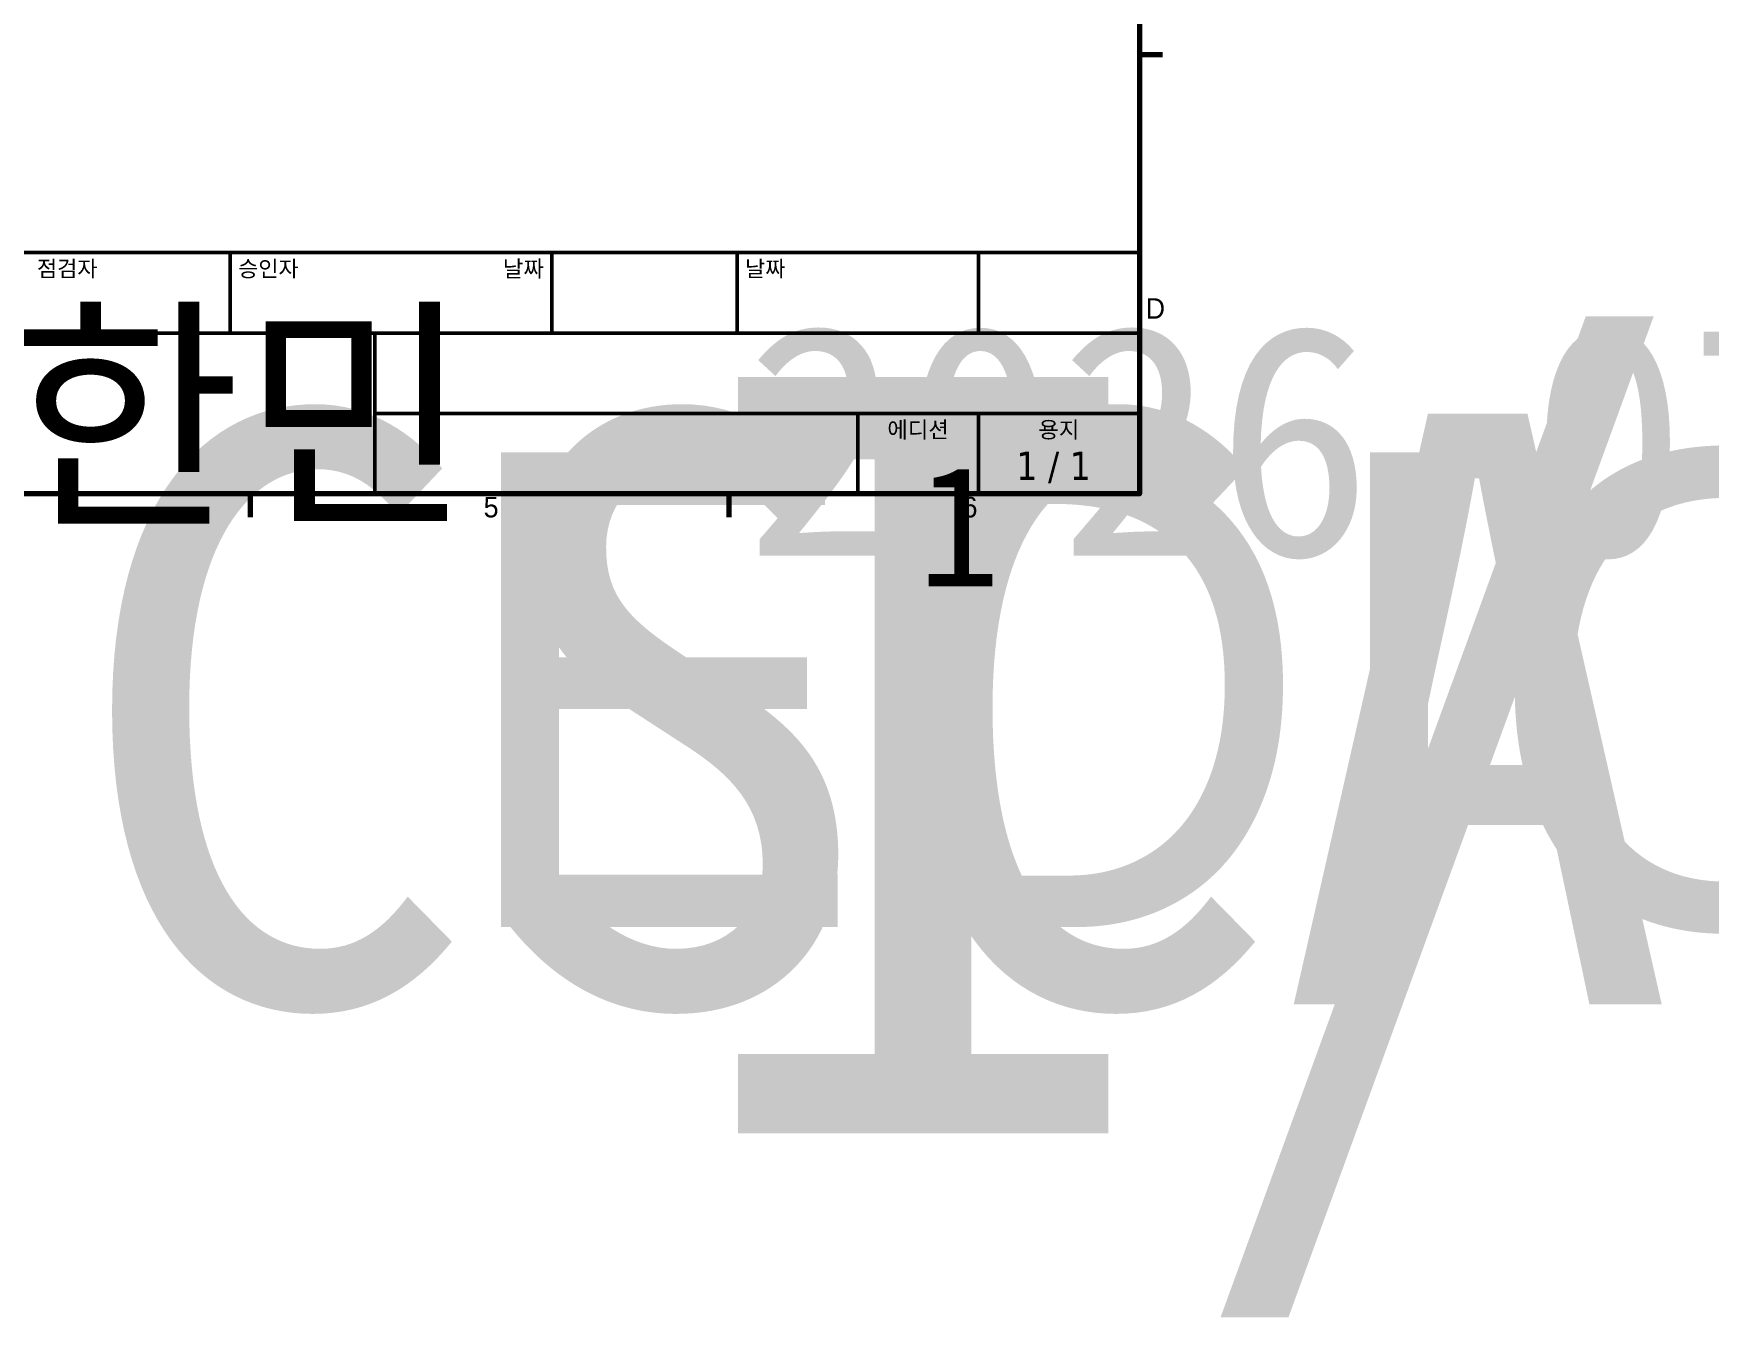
# Model space of a CAD drawing. Header units: millimetres. Extents: x -32 to 1138, y -135 to 348.
# Drawn here: x 262.6 to 552.9, y -135.3 to 87.2 of the extents above; entities that cross this region are included whole.
import ezdxf
from ezdxf.enums import TextEntityAlignment as Align

# ---------------------------------------------------------------- set-up
doc = ezdxf.new("R2018")
doc.units = ezdxf.units.MM
doc.layers.add('경계(ISO)', color=7, linetype='Continuous', lineweight=70)
doc.layers.add('제목(ISO)', color=7, linetype='Continuous', lineweight=50)
doc.styles.get("Standard").update_dxf_attribs({"font": ''})
doc.styles.add('레이블 문자 (JIS)', font='')
doc.styles.add('주 문자 (ISO)', font='')
doc.styles.add('텍스트 스타일18', font='')
doc.styles.add('텍스트 스타일19', font='')
doc.styles.get('Standard').set_extended_font_data('Gulim')
doc.styles.get('레이블 문자 (JIS)').set_extended_font_data('Gulim')
doc.styles.get('주 문자 (ISO)').set_extended_font_data('Tahoma')
doc.styles.get('텍스트 스타일18').set_extended_font_data('Tahoma')
doc.styles.get('텍스트 스타일19').set_extended_font_data('Tahoma')

# ---------------------------------------------------------------- blocks, each defined once
blk = doc.blocks.new('경계 Default Border')
at = {"layer": '경계(ISO)'}
for p, q in [((410, 74.25), (413.4, 74.25)), ((280, 10), (280, 6.6)), ((350, 10), (350, 6.6))]:
    blk.add_line(p, q, dxfattribs=at)
at = {"layer": '경계(ISO)', "flags": 128}
blk.add_lwpolyline([(10, 10), (10, 287), (410, 287), (410, 10), (10, 10)], dxfattribs=at)
at = {"layer": '경계(ISO)', "char_height": 3, "attachment_point": 7, "style": '레이블 문자 (JIS)'}
for s, insert in [('D', (410.92, 35.62)), ('5', (314.13, 6.53)), ('6', (384.15, 6.53))]:
    blk.add_mtext(s, dxfattribs=dict(at, insert=insert))
blk = doc.blocks.new('제목 블록 ISO')
at = {"layer": '제목(ISO)'}
for p, q in [((270.07, 130), (100.07, 130)), ((157.07, 120), (157.07, 130)), ((197.07, 120), (197.07, 130)), ((220.07, 120), (220.07, 130)), ((250.07, 120), (250.07, 130)), ((270.07, 100), (270.07, 130)), ((100.07, 120), (270.07, 120)), ((175.07, 120), (175.07, 100)), ((270.07, 110), (175.07, 110)), ((235.07, 100), (235.07, 110)), ((250.07, 100), (250.07, 110)), ((100.07, 100), (270.07, 100))]:
    blk.add_line(p, q, dxfattribs=at)
at = {"layer": '제목(ISO)', "style": '텍스트 스타일19'}
for s, p in [('점검자', (133.07, 129)), ('승인자 ', (158.07, 129)), ('날짜', (221.07, 129))]:
    blk.add_text(s, height=2, dxfattribs=at).set_placement(p, align=Align.TOP_LEFT)
at = {"layer": '제목(ISO)', "style": '텍스트 스타일18'}
blk.add_text('날짜', height=2.029, dxfattribs=at).set_placement((196.07, 129), align=Align.TOP_RIGHT)
for s, p in [('에디션', (242.57, 109)), ('용지', (260.07, 109))]:
    blk.add_text(s, height=2.029, dxfattribs=at).set_placement(p, align=Align.TOP_CENTER)
at = {"layer": '제목(ISO)', "style": '주 문자 (ISO)'}
blk.add_text('1 / 1 ', height=3.5, dxfattribs=at).set_placement((260.07, 103.5), align=Align.MIDDLE_CENTER)
at = {"layer": '제목(ISO)', "lineweight": 30, "flags": 104}
for tag, height, p in [('점검자', 3.5, (133.07, 121)), ('엔지니어링_승인자', 3.5, (158.07, 121)), ('작성자', 2.49, (100.84, 122.53)), ('작성_날짜', 2.49, (220.89, 121.88))]:
    blk.add_attdef(tag, text='', height=height, dxfattribs=at).set_placement(p, align=Align.BOTTOM_LEFT)
blk.add_attdef('엔지니어링_승인_날짜', text='', height=2.49, dxfattribs=at).set_placement((196.07, 121), align=Align.BOTTOM_RIGHT)
for tag, p in [('제목', (222.57, 115)), ('회사', (137.41, 109.96)), ('리비전_번호', (242.57, 103.5))]:
    blk.add_attdef(tag, text='', height=3.5, dxfattribs=at).set_placement(p, align=Align.MIDDLE_CENTER)
blk.add_attdef('부품_번호', text='', height=3.5, dxfattribs=at).set_placement((176.07, 105), align=Align.MIDDLE_LEFT)

msp = doc.modelspace()

# ---------------------------------------------------------------- block references
at = {"color": 0, "xscale": 1.185080625, "yscale": 1.185080625, "zscale": 1.185080625}
msp.add_blockref('경계 Default Border', (-31.72493, -4.42746), dxfattribs=at)
at = {"color": 0}
ref = msp.add_blockref('제목 블록 ISO', (77.62122, -131.9979), dxfattribs=dict(at, xscale=1.3942125, yscale=1.3942125, zscale=1.3942125))
lines = msp.add_mtext('I/O 모듈', dxfattribs={"layer": '제목(ISO)', "insert": (372.11064, 27.70322), "char_height": 131.055975, "attachment_point": 1})
ref.add_attrib('TITLE', '', (372.11064, 27.70322), dxfattribs={"flags": 104}).embed_mtext(lines)
lines = msp.add_mtext('{\\f굴림|b0|i0|c129|p50;EDIO IN 32_신형}', dxfattribs={"layer": '제목(ISO)', "insert": (334.71775, 14.6234), "char_height": 82.2585375, "attachment_point": 1})
ref.add_attrib('PART_NUMBER', '', (334.71775, 14.6234), dxfattribs={"flags": 104}).embed_mtext(lines)
lines = msp.add_mtext('CSCAM', dxfattribs={"layer": '제목(ISO)', "insert": (269.20624, 21.30714), "char_height": 102.304437, "attachment_point": 1})
ref.add_attrib('COMPANY', '', (269.20624, 21.30714), dxfattribs={"flags": 104}).embed_mtext(lines)
lines = msp.add_mtext('{\\f굴림|b0|i0|c129|p50;유한민}', dxfattribs={"layer": '제목(ISO)', "insert": (218.53621, 36.70181), "char_height": 31.8899831, "attachment_point": 1})
ref.add_attrib('AUTHOR', '', (218.53621, 36.70181), dxfattribs={"flags": 104}).embed_mtext(lines)
lines = msp.add_mtext('2026-07-29', dxfattribs={"layer": '제목(ISO)', "insert": (385.84171, 36.70181), "char_height": 39.967227, "attachment_point": 1})
ref.add_attrib('CREATION_DATE', '', (385.84171, 36.70181), dxfattribs={"flags": 104}).embed_mtext(lines)
lines = msp.add_mtext('1', dxfattribs={"layer": '제목(ISO)', "insert": (415.81728, 12.30309), "char_height": 20.91319, "attachment_point": 1})
ref.add_attrib('REVISION_NUMBER', '', (415.81728, 12.30309), dxfattribs={"flags": 104}).embed_mtext(lines)

doc.saveas('drawing.dxf')
